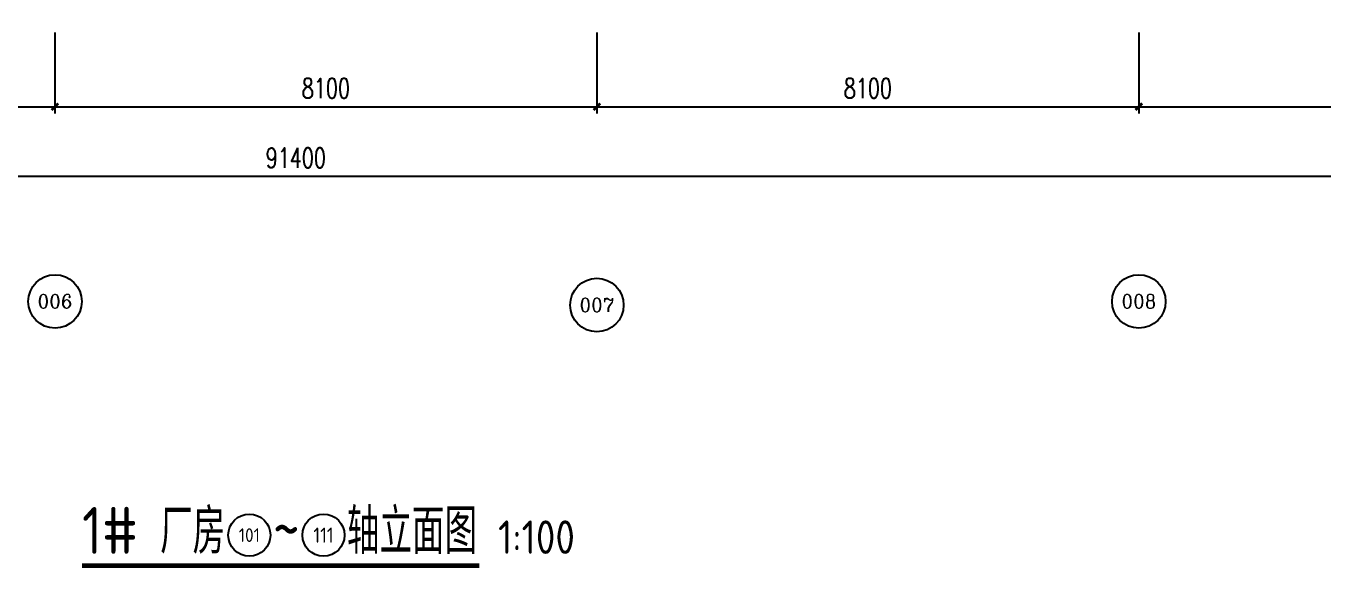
# Model space of a CAD drawing. Extents: x -2377130 to 293730, y -2 to 754590.
# Drawn here: x -2084790 to -2065404, y 507556 to 515660 of the extents above; entities that cross this region are included whole.
import ezdxf
from ezdxf.enums import TextEntityAlignment as Align

# ---------------------------------------------------------------- set-up
doc = ezdxf.new("R2010")
doc.units = 0
doc.header["$LTSCALE"] = 1000
doc.header["$MEASUREMENT"] = 0
doc.layers.get('Defpoints').update_dxf_attribs({"color": 210})
for name, color, linetype in [('A-AXIS-D', 1, 'Continuous'), ('DIM_SYMB', 3, 'Continuous'), ('PUB_TEXT', 7, 'Continuous')]:
    doc.layers.add(name, color=color, linetype=linetype)
doc.styles.add('_TCH_AXIS', font='COMPLEX', dxfattribs={"bigfont": 'GBCBIG'})
doc.styles.add('_TCH_DIM_T3', font='SIMPLEX', dxfattribs={"width": 0.705882, "bigfont": 'GBCBIG'})
doc.styles.get("Standard").update_dxf_attribs({"font": 'gbenor.shx', "bigfont": 'gbcbig.shx'})
doc.dimstyles.new('_TCH_ARCH&&100', dxfattribs={"dimtxt": 297.5, "dimasz": 100, "dimexe": 100, "dimexo": 100, "dimgap": 126.25, "dimtad": 1, "dimdec": 0, "dimzin": 0, "dimdsep": 46, "dimtxsty": '_TCH_DIM_T3', "dimblk": 'ARCHTICK', "dimcen": 0.09, "dimclrt": 7, "dimazin": 2, "dimtfac": 1, "dimtdec": 0, "dimtix": 1, "dimtmove": 2, "dimatfit": 3, "dimfxl": 0, "dimtolj": 1, "dimtzin": 0, "dimarcsym": 0})

# ---------------------------------------------------------------- blocks, each defined once
blk = doc.blocks.new('_ArchTick')
at = {"color": 0, "linetype": 'ByBlock', "const_width": 0.4}
blk.add_lwpolyline([(-0.5, -0.5), (0.5, 0.5)], dxfattribs=at)
blk = doc.blocks.new('*D462')
at = {"layer": 'A-AXIS-D', "color": 0, "lineweight": -2}
for p, q in [((-2093357, 515560), (-2093357, 514353)), ((-2084357, 515560), (-2084357, 514353)), ((-2093357, 514453), (-2084357, 514453))]:
    blk.add_line(p, q, dxfattribs=at)
at = {"layer": 'Defpoints', "color": 0}
for p in [(-2093357, 515660), (-2084357, 515660), (-2084357, 514453)]:
    blk.add_point(p, dxfattribs=at)
at = {"layer": 'A-AXIS-D', "color": 0, "lineweight": -2, "xscale": 100, "yscale": 100, "zscale": 100, "rotation": 180}
blk.add_blockref('_ArchTick', (-2093357, 514453), dxfattribs=at)
at = {"layer": 'A-AXIS-D', "color": 0, "lineweight": -2, "xscale": 100, "yscale": 100, "zscale": 100}
blk.add_blockref('_ArchTick', (-2084357, 514453), dxfattribs=at)
at = {"layer": 'A-AXIS-D', "color": 7, "insert": (-2088857, 514728), "char_height": 297.5, "attachment_point": 5, "style": '_TCH_DIM_T3'}
blk.add_mtext('\\A1;9000', dxfattribs=at)
blk = doc.blocks.new('*D461')
at = {"layer": 'A-AXIS-D', "color": 0, "lineweight": -2}
for p, q in [((-2084357, 515560), (-2084357, 514353)), ((-2076257, 515560), (-2076257, 514353)), ((-2084357, 514453), (-2076257, 514453))]:
    blk.add_line(p, q, dxfattribs=at)
at = {"layer": 'Defpoints', "color": 0}
for p in [(-2084357, 515660), (-2076257, 515660), (-2076257, 514453)]:
    blk.add_point(p, dxfattribs=at)
at = {"layer": 'A-AXIS-D', "color": 0, "lineweight": -2, "xscale": 100, "yscale": 100, "zscale": 100, "rotation": 180}
blk.add_blockref('_ArchTick', (-2084357, 514453), dxfattribs=at)
at = {"layer": 'A-AXIS-D', "color": 0, "lineweight": -2, "xscale": 100, "yscale": 100, "zscale": 100}
blk.add_blockref('_ArchTick', (-2076257, 514453), dxfattribs=at)
at = {"layer": 'A-AXIS-D', "color": 7, "insert": (-2080307, 514728), "char_height": 297.5, "attachment_point": 5, "style": '_TCH_DIM_T3'}
blk.add_mtext('\\A1;8100', dxfattribs=at)
blk = doc.blocks.new('*D460')
at = {"layer": 'A-AXIS-D', "color": 0, "lineweight": -2}
for p, q in [((-2076257, 515560), (-2076257, 514353)), ((-2068157, 515560), (-2068157, 514353)), ((-2076257, 514453), (-2068157, 514453))]:
    blk.add_line(p, q, dxfattribs=at)
at = {"layer": 'Defpoints', "color": 0}
for p in [(-2076257, 515660), (-2068157, 515660), (-2068157, 514453)]:
    blk.add_point(p, dxfattribs=at)
at = {"layer": 'A-AXIS-D', "color": 0, "lineweight": -2, "xscale": 100, "yscale": 100, "zscale": 100, "rotation": 180}
blk.add_blockref('_ArchTick', (-2076257, 514453), dxfattribs=at)
at = {"layer": 'A-AXIS-D', "color": 0, "lineweight": -2, "xscale": 100, "yscale": 100, "zscale": 100}
blk.add_blockref('_ArchTick', (-2068157, 514453), dxfattribs=at)
at = {"layer": 'A-AXIS-D', "color": 7, "insert": (-2072207, 514728), "char_height": 297.5, "attachment_point": 5, "style": '_TCH_DIM_T3'}
blk.add_mtext('\\A1;8100', dxfattribs=at)
blk = doc.blocks.new('*D459')
at = {"layer": 'A-AXIS-D', "color": 0, "lineweight": -2}
for p, q in [((-2068157, 515560), (-2068157, 514353)), ((-2060057, 515560), (-2060057, 514353)), ((-2068157, 514453), (-2060057, 514453))]:
    blk.add_line(p, q, dxfattribs=at)
at = {"layer": 'Defpoints', "color": 0}
for p in [(-2068157, 515660), (-2060057, 515660), (-2060057, 514453)]:
    blk.add_point(p, dxfattribs=at)
at = {"layer": 'A-AXIS-D', "color": 0, "lineweight": -2, "xscale": 100, "yscale": 100, "zscale": 100, "rotation": 180}
blk.add_blockref('_ArchTick', (-2068157, 514453), dxfattribs=at)
at = {"layer": 'A-AXIS-D', "color": 0, "lineweight": -2, "xscale": 100, "yscale": 100, "zscale": 100}
blk.add_blockref('_ArchTick', (-2060057, 514453), dxfattribs=at)
at = {"layer": 'A-AXIS-D', "color": 7, "insert": (-2064107, 514728), "char_height": 297.5, "attachment_point": 5, "style": '_TCH_DIM_T3'}
blk.add_mtext('\\A1;8100', dxfattribs=at)
blk = doc.blocks.new('*D414')
at = {"layer": 'A-AXIS-D', "color": 0, "lineweight": -2}
for p, q in [((-2126457, 515146), (-2126457, 513313)), ((-2035057, 515146), (-2035057, 513313)), ((-2126457, 513413), (-2035057, 513413))]:
    blk.add_line(p, q, dxfattribs=at)
at = {"layer": 'Defpoints', "color": 0}
for p in [(-2126457, 515246), (-2035057, 515246), (-2035057, 513413)]:
    blk.add_point(p, dxfattribs=at)
at = {"layer": 'A-AXIS-D', "color": 0, "lineweight": -2, "xscale": 100, "yscale": 100, "zscale": 100, "rotation": 180}
blk.add_blockref('_ArchTick', (-2126457, 513413), dxfattribs=at)
at = {"layer": 'A-AXIS-D', "color": 0, "lineweight": -2, "xscale": 100, "yscale": 100, "zscale": 100}
blk.add_blockref('_ArchTick', (-2035057, 513413), dxfattribs=at)
at = {"layer": 'A-AXIS-D', "color": 7, "insert": (-2080757, 513688), "char_height": 297.5, "attachment_point": 5, "style": '_TCH_DIM_T3'}
blk.add_mtext('\\A1;91400', dxfattribs=at)

msp = doc.modelspace()

# ---------------------------------------------------------------- linework, layer by layer
at = {"layer": 'A-AXIS-D', "color": 8}
for centre in [(-2084355.8, 511541.7), (-2076256.9, 511487.5), (-2068156.9, 511541.7)]:
    msp.add_circle(centre, 400, dxfattribs=at)
at = {"layer": 'DIM_SYMB', "color": 8, "const_width": 70}
msp.add_lwpolyline([(-2083951.4, 507591.3), (-2078014.1, 507591.3)], dxfattribs=at)
at = {"layer": 'PUB_TEXT', "color": 8}
for centre in [(-2081451.8, 508048.6), (-2080343.5, 508048.6)]:
    msp.add_circle(centre, 315, dxfattribs=at)

# ---------------------------------------------------------------- texts
at = {"layer": 'PUB_TEXT', "color": 8, "style": '_TCH_AXIS'}
for s, p, p2 in [('006', (-2084616.8, 511440.2), (-2084094.8, 511440.2)), ('008', (-2068417.9, 511440.2), (-2067896, 511440.2)), ('007', (-2076517.9, 511386), (-2075996, 511386))]:
    msp.add_text(s, height=202.97, dxfattribs=at).set_placement(p, p2, align=Align.FIT)
at = {"layer": 'PUB_TEXT', "color": 8}
for s, height, p in [('厂房', 675.18, (-2082784.8, 507768.6)), ('轴立面图', 675.18, (-2079993.5, 507768.6)), ('1#', 700, (-2083951.4, 507768.6)), ('~', 700, (-2081101.8, 507768.6)), ('1:100', 500, (-2077734.1, 507768.6))]:
    msp.add_text(s, height=height, dxfattribs=at).set_placement(p)
for s, height, width, p, p2 in [('101', 204.53, 1.203248, (-2081610.7, 507946.3), (-2081292.8, 507946.3)), ('111', 226.8, 1.185185, (-2080494.7, 507935.2), (-2080192.3, 507935.2))]:
    msp.add_text(s, height=height, dxfattribs=dict(at, width=width)).set_placement(p, p2, align=Align.FIT)

# ---------------------------------------------------------------- dimensions: what is measured, and where the dimension line sits
at = {"layer": 'A-AXIS-D', "color": 8}
for base, p1, p2, picture, middle in [((-2084356.9, 514453.4), (-2093356.9, 515660), (-2084356.9, 515660), '*D462', (-2088856.9, 514728.4)), ((-2076256.9, 514453.4), (-2084356.9, 515660), (-2076256.9, 515660), '*D461', (-2080306.9, 514728.4)), ((-2068156.9, 514453.4), (-2076256.9, 515660), (-2068156.9, 515660), '*D460', (-2072206.9, 514728.4)), ((-2060056.9, 514453.4), (-2068156.9, 515660), (-2060056.9, 515660), '*D459', (-2064106.9, 514728.4)), ((-2035056.9, 513413.4), (-2126456.9, 515246.1), (-2035056.9, 515246.1), '*D414', (-2080756.9, 513688.4))]:
    dim = msp.add_linear_dim(base=base, p1=p1, p2=p2, angle=0, dimstyle='_TCH_ARCH&&100', override={"dimgap": 0}, dxfattribs=at)
    dim.commit()
    dim.dimension.update_dxf_attribs({"geometry": picture, "text_midpoint": middle, "dimtype": 161})

doc.saveas('drawing.dxf')
